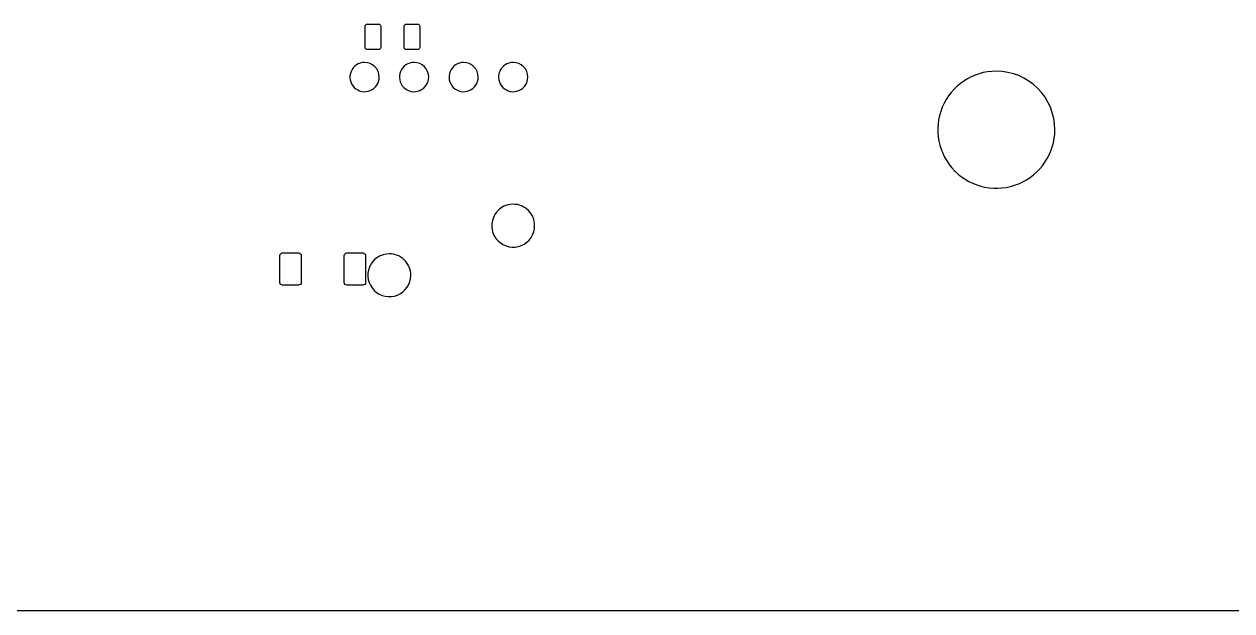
# Model space of a CAD drawing. Extents: x 0 to 449, y -141 to 0.
# Drawn here: x 127.2 to 189.1, y -141.4 to -111.3 of the extents above; entities that cross this region are included whole.
import ezdxf

# ---------------------------------------------------------------- set-up
doc = ezdxf.new("R2010")
doc.units = 0
doc.layers.get('0').update_dxf_attribs({"linetype": 'CONTINUOUS'})

msp = doc.modelspace()

# ---------------------------------------------------------------- linework, layer by layer
at = {"color": 7}
for p, q in [((144.67499, -111.393216), (144.68261, -111.354956)), ((144.67499, -112.493216), (144.67499, -111.393216)), ((144.68261, -111.354956), (144.70428, -111.322506)), ((144.70428, -111.322506), (144.73673, -111.300836)), ((144.73673, -111.300836), (144.77499, -111.293216)), ((144.77499, -111.293216), (145.37499, -111.293216)), ((145.37499, -111.293216), (145.41326, -111.300836)), ((145.41326, -111.300836), (145.44571, -111.322506)), ((145.44571, -111.322506), (145.46738, -111.354956)), ((145.46738, -111.354956), (145.47499, -111.393216)), ((145.47499, -111.393216), (145.47499, -112.493216)), ((146.675, -111.393216), (146.68261, -111.354956)), ((146.675, -112.493216), (146.675, -111.393216)), ((146.68261, -111.354956), (146.70429, -111.322506)), ((146.70429, -111.322506), (146.73673, -111.300836)), ((146.73673, -111.300836), (146.775, -111.293216)), ((146.775, -111.293216), (147.375, -111.293216)), ((147.375, -111.293216), (147.41326, -111.300836)), ((147.41326, -111.300836), (147.44571, -111.322506)), ((147.44571, -111.322506), (147.46738, -111.354956)), ((147.46738, -111.354956), (147.475, -111.393216)), ((147.475, -111.393216), (147.475, -112.493216)), ((144.68261, -112.531486), (144.67499, -112.493216)), ((144.70428, -112.563926), (144.68261, -112.531486)), ((144.73673, -112.585606), (144.70428, -112.563926)), ((144.77499, -112.593216), (144.73673, -112.585606)), ((145.37499, -112.593216), (144.77499, -112.593216)), ((145.41326, -112.585606), (145.37499, -112.593216)), ((145.44571, -112.563926), (145.41326, -112.585606)), ((145.46738, -112.531486), (145.44571, -112.563926)), ((145.47499, -112.493216), (145.46738, -112.531486)), ((146.68261, -112.531486), (146.675, -112.493216)), ((146.70429, -112.563926), (146.68261, -112.531486)), ((146.73673, -112.585606), (146.70429, -112.563926)), ((146.775, -112.593216), (146.73673, -112.585606)), ((147.375, -112.593216), (146.775, -112.593216)), ((147.41326, -112.585606), (147.375, -112.593216)), ((147.44571, -112.563926), (147.41326, -112.585606)), ((147.46738, -112.531486), (147.44571, -112.563926)), ((147.475, -112.493216), (147.46738, -112.531486)), ((144.646244, -113.256966), (144.646244, -113.256966)), ((147.186244, -113.256966), (147.186244, -113.256966)), ((149.726244, -113.256966), (149.726244, -113.256966)), ((152.266244, -113.256966), (152.266244, -113.256966)), ((177.031252, -113.705718), (177.031252, -113.705718)), ((152.266244, -120.526966), (152.266244, -120.526966)), ((140.30312, -123.161966), (140.31359, -123.109346)), ((140.30312, -124.536966), (140.30312, -123.161966)), ((140.31359, -123.109346), (140.34339, -123.064746)), ((140.34339, -123.064746), (140.388, -123.034936)), ((140.388, -123.034936), (140.44062, -123.024466)), ((140.44062, -123.024466), (141.26562, -123.024466)), ((141.26562, -123.024466), (141.31824, -123.034936)), ((141.31824, -123.034936), (141.36285, -123.064746)), ((141.36285, -123.064746), (141.39265, -123.109346)), ((141.39265, -123.109346), (141.40312, -123.161966)), ((141.40312, -123.161966), (141.40312, -124.536966)), ((143.60312, -123.161966), (143.61359, -123.109346)), ((143.60312, -124.536966), (143.60312, -123.161966)), ((143.61359, -123.109346), (143.64339, -123.064746)), ((143.64339, -123.064746), (143.688, -123.034936)), ((143.688, -123.034936), (143.74062, -123.024466)), ((143.74062, -123.024466), (144.56562, -123.024466)), ((144.56562, -123.024466), (144.61824, -123.034936)), ((144.61824, -123.034936), (144.66285, -123.064746)), ((144.66285, -123.064746), (144.69265, -123.109346)), ((144.69265, -123.109346), (144.70312, -123.161966)), ((144.70312, -123.161966), (144.70312, -124.536966)), ((145.916244, -123.066966), (145.916244, -123.066966)), ((140.31359, -124.589586), (140.30312, -124.536966)), ((140.34339, -124.634196), (140.31359, -124.589586)), ((140.388, -124.664006), (140.34339, -124.634196)), ((140.44062, -124.674466), (140.388, -124.664006)), ((141.26562, -124.674466), (140.44062, -124.674466)), ((141.31824, -124.664006), (141.26562, -124.674466)), ((141.36285, -124.634196), (141.31824, -124.664006)), ((141.39265, -124.589586), (141.36285, -124.634196)), ((141.40312, -124.536966), (141.39265, -124.589586)), ((143.61359, -124.589586), (143.60312, -124.536966)), ((143.64339, -124.634196), (143.61359, -124.589586)), ((143.688, -124.664006), (143.64339, -124.634196)), ((143.74062, -124.674466), (143.688, -124.664006)), ((144.56562, -124.674466), (143.74062, -124.674466)), ((144.61824, -124.664006), (144.56562, -124.674466)), ((144.66285, -124.634196), (144.61824, -124.664006)), ((144.69265, -124.589586), (144.66285, -124.634196)), ((144.70312, -124.536966), (144.69265, -124.589586)), ((217.52499, -141.374466), (23.524996, -141.374466))]:
    msp.add_line(p, q, dxfattribs=at)
for points in [[(144.646244, -113.256966), (144.342897, -113.256966), (144.06942, -113.439697), (143.953334, -113.719953)], [(145.176574, -113.476635), (145.035922, -113.335983), (144.845156, -113.256966), (144.646244, -113.256966)], [(147.186244, -113.256966), (146.882897, -113.256966), (146.60942, -113.439697), (146.493334, -113.719953)], [(147.716574, -113.476635), (147.575922, -113.335983), (147.385156, -113.256966), (147.186244, -113.256966)], [(149.726244, -113.256966), (149.422897, -113.256966), (149.14942, -113.439697), (149.033334, -113.719953)], [(150.256574, -113.476635), (150.115922, -113.335983), (149.925156, -113.256966), (149.726244, -113.256966)], [(152.266244, -113.256966), (151.962897, -113.256966), (151.68942, -113.439697), (151.573334, -113.719953)], [(152.796574, -113.476635), (152.655922, -113.335983), (152.465156, -113.256966), (152.266244, -113.256966)], [(143.953334, -113.719953), (143.837249, -114.000209), (143.901415, -114.322797), (144.115914, -114.537296)], [(145.396244, -114.006966), (145.396244, -113.808053), (145.317226, -113.617288), (145.176574, -113.476635)], [(146.493334, -113.719953), (146.377249, -114.000209), (146.441415, -114.322797), (146.655914, -114.537296)], [(147.936244, -114.006966), (147.936244, -113.808053), (147.857226, -113.617288), (147.716574, -113.476635)], [(149.033334, -113.719953), (148.917249, -114.000209), (148.981415, -114.322797), (149.195914, -114.537296)], [(150.476244, -114.006966), (150.476244, -113.808053), (150.397226, -113.617288), (150.256574, -113.476635)], [(151.573334, -113.719953), (151.457249, -114.000209), (151.521415, -114.322797), (151.735914, -114.537296)], [(153.016244, -114.006966), (153.016244, -113.808053), (152.937226, -113.617288), (152.796574, -113.476635)], [(177.031252, -113.705718), (175.817865, -113.705718), (174.723956, -114.436644), (174.259613, -115.557667)], [(179.152572, -114.584397), (178.589963, -114.021788), (177.826901, -113.705718), (177.031252, -113.705718)], [(144.933257, -114.699875), (145.213512, -114.583789), (145.396244, -114.310312), (145.396244, -114.006966)], [(147.473257, -114.699875), (147.753512, -114.583789), (147.936244, -114.310312), (147.936244, -114.006966)], [(150.013257, -114.699875), (150.293512, -114.583789), (150.476244, -114.310312), (150.476244, -114.006966)], [(152.553257, -114.699875), (152.833512, -114.583789), (153.016244, -114.310312), (153.016244, -114.006966)], [(144.115914, -114.537296), (144.330412, -114.751794), (144.653001, -114.815961), (144.933257, -114.699875)], [(146.655914, -114.537296), (146.870412, -114.751794), (147.193001, -114.815961), (147.473257, -114.699875)], [(149.195914, -114.537296), (149.410412, -114.751794), (149.733001, -114.815961), (150.013257, -114.699875)], [(151.735914, -114.537296), (151.950412, -114.751794), (152.273001, -114.815961), (152.553257, -114.699875)], [(180.031252, -116.705718), (180.031252, -115.910068), (179.715181, -115.147006), (179.152572, -114.584397)], [(174.259613, -115.557667), (173.79527, -116.67869), (174.051938, -117.969044), (174.909932, -118.827038)], [(178.179302, -119.477356), (179.300325, -119.013013), (180.031252, -117.919104), (180.031252, -116.705718)], [(174.909932, -118.827038), (175.767926, -119.685032), (177.058279, -119.941699), (178.179302, -119.477356)], [(152.266244, -120.526966), (151.821336, -120.526966), (151.420236, -120.794972), (151.249977, -121.206014)], [(153.044061, -120.849148), (152.837771, -120.642858), (152.557982, -120.526966), (152.266244, -120.526966)], [(151.249977, -121.206014), (151.079717, -121.617056), (151.173829, -122.090185), (151.488427, -122.404783)], [(153.366244, -121.626966), (153.366244, -121.335227), (153.250351, -121.055438), (153.044061, -120.849148)], [(152.687196, -122.643233), (153.098238, -122.472974), (153.366244, -122.071874), (153.366244, -121.626966)], [(151.488427, -122.404783), (151.803024, -122.719381), (152.276154, -122.813492), (152.687196, -122.643233)], [(145.916244, -123.066966), (145.471336, -123.066966), (145.070236, -123.334972), (144.899977, -123.746014)], [(146.694061, -123.389148), (146.487771, -123.182858), (146.207982, -123.066966), (145.916244, -123.066966)], [(144.899977, -123.746014), (144.729717, -124.157056), (144.823829, -124.630185), (145.138427, -124.944783)], [(147.016244, -124.166966), (147.016244, -123.875227), (146.900351, -123.595438), (146.694061, -123.389148)], [(146.337196, -125.183233), (146.748238, -125.012974), (147.016244, -124.611874), (147.016244, -124.166966)], [(145.138427, -124.944783), (145.453024, -125.259381), (145.926154, -125.353492), (146.337196, -125.183233)]]:
    msp.add_open_spline(points, degree=3, dxfattribs=at)

doc.saveas('drawing.dxf')
